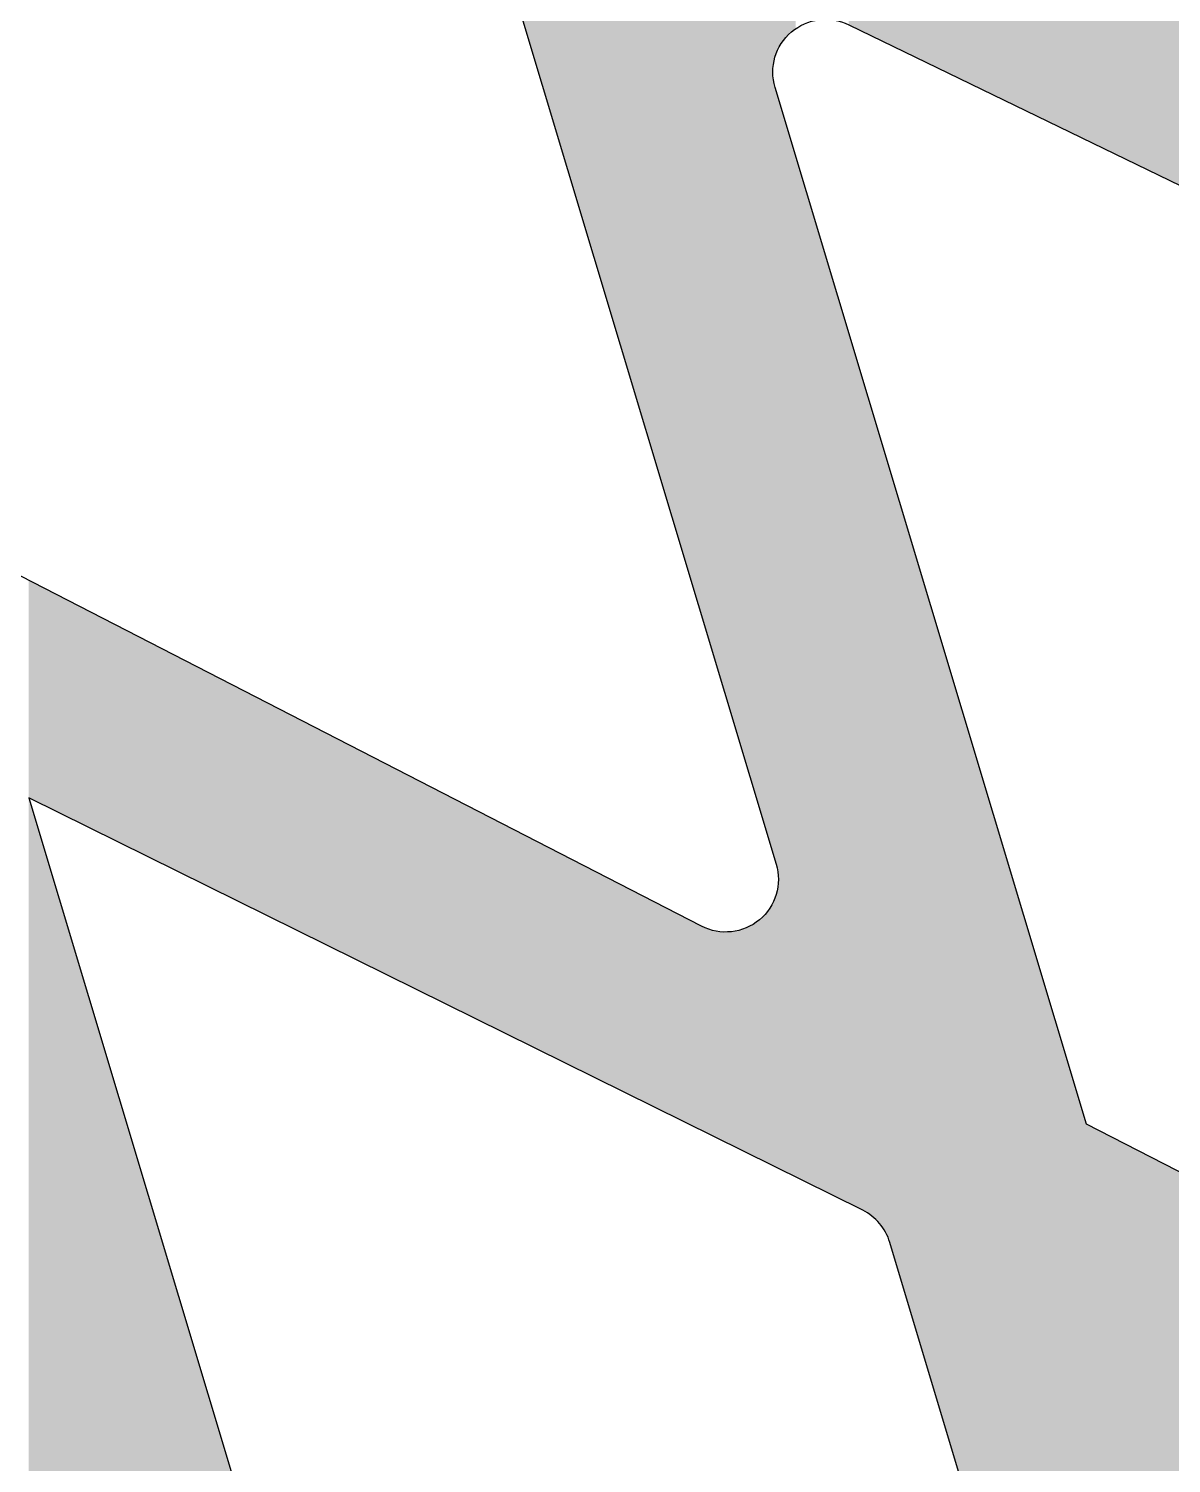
# Model space of a CAD drawing. Extents: x 181 to 485, y 440 to 775.
# Drawn here: x 257.2 to 300.5, y 508.9 to 563.2 of the extents above; entities that cross this region are included whole.
import ezdxf

# ---------------------------------------------------------------- set-up
doc = ezdxf.new("R2010")
doc.units = 0
doc.layers.add('LAYER_01', color=7, linetype='CONTINUOUS')

# ---------------------------------------------------------------- blocks, each defined once
blk = doc.blocks.new('*U1')
at = {"layer": 'LAYER_01', "linetype": 'CONTINUOUS'}
for points in [[(274.088, 569.546), (274.088, 598.832), (280.533, 548.088)], [(280.533, 548.088), (274.088, 598.832), (280.533, 577.374)], [(280.533, 548.088), (280.533, 577.374), (280.548, 548.038)], [(280.548, 548.038), (280.533, 577.374), (280.548, 577.326)], [(280.548, 548.038), (280.548, 577.326), (280.565, 547.983)], [(280.565, 547.983), (280.548, 577.326), (280.565, 577.278)], [(280.565, 547.983), (280.565, 577.278), (280.583, 547.924)], [(280.583, 547.924), (280.565, 577.278), (280.583, 577.23)], [(280.583, 547.924), (280.583, 577.23), (280.602, 547.86)], [(280.602, 547.86), (280.583, 577.23), (280.602, 577.182)], [(280.602, 547.86), (280.602, 577.182), (280.622, 547.792)], [(280.622, 547.792), (280.602, 577.182), (280.622, 577.135)], [(280.622, 547.792), (280.622, 577.135), (280.644, 547.72)], [(280.644, 547.72), (280.622, 577.135), (280.644, 577.088)], [(280.644, 547.72), (280.644, 577.088), (280.667, 547.644)], [(280.667, 547.644), (280.644, 577.088), (280.667, 577.041)], [(280.667, 547.644), (280.667, 577.041), (280.691, 547.563)], [(280.691, 547.563), (280.667, 577.041), (280.691, 576.995)], [(280.691, 547.563), (280.691, 576.995), (280.716, 547.478)], [(280.716, 547.478), (280.691, 576.995), (280.716, 576.95)], [(280.716, 547.478), (280.716, 576.95), (280.743, 547.389)], [(280.743, 547.389), (280.716, 576.95), (280.743, 576.905)], [(280.743, 547.389), (280.743, 576.905), (280.771, 547.296)], [(280.771, 547.296), (280.743, 576.905), (280.771, 576.86)], [(280.771, 547.296), (280.771, 576.86), (280.8, 547.198)], [(280.8, 547.198), (280.771, 576.86), (280.8, 576.817)], [(280.8, 547.198), (280.8, 576.817), (280.831, 547.097)], [(280.831, 547.097), (280.8, 576.817), (280.831, 576.774)], [(280.831, 547.097), (280.831, 576.774), (280.862, 546.992)], [(280.862, 546.992), (280.831, 576.774), (280.862, 576.732)], [(280.862, 546.992), (280.862, 576.732), (280.895, 546.884)], [(280.895, 546.884), (280.862, 576.732), (280.895, 576.69)], [(280.895, 546.884), (280.895, 576.69), (280.929, 546.771)], [(280.929, 546.771), (280.895, 576.69), (280.929, 576.65)], [(280.929, 546.771), (280.929, 576.65), (280.964, 546.655)], [(280.964, 546.655), (280.929, 576.65), (280.964, 576.61)], [(280.964, 546.655), (280.964, 576.61), (280.999, 546.536)], [(280.999, 546.536), (280.964, 576.61), (280.999, 576.571)], [(280.999, 546.536), (280.999, 576.571), (281.036, 546.414)], [(281.036, 546.414), (280.999, 576.571), (281.036, 576.534)], [(281.036, 546.414), (281.036, 576.534), (281.074, 546.288)], [(281.074, 546.288), (281.036, 576.534), (281.074, 576.497)], [(281.074, 546.288), (281.074, 576.497), (281.113, 546.159)], [(281.113, 546.159), (281.074, 576.497), (281.113, 576.461)], [(281.113, 546.159), (281.113, 576.461), (281.152, 546.028)], [(281.152, 546.028), (281.113, 576.461), (281.152, 576.427)], [(281.152, 546.028), (281.152, 576.427), (281.192, 545.894)], [(281.192, 545.894), (281.152, 576.427), (281.192, 576.393)], [(281.192, 545.894), (281.192, 576.393), (281.233, 545.757)], [(281.233, 545.757), (281.192, 576.393), (281.233, 576.361)], [(281.233, 545.757), (281.233, 576.361), (281.275, 545.618)], [(281.275, 545.618), (281.233, 576.361), (281.275, 576.33)], [(281.275, 545.618), (281.275, 576.33), (281.318, 545.477)], [(281.318, 545.477), (281.275, 576.33), (281.318, 576.3)], [(281.318, 545.477), (281.318, 576.3), (281.361, 545.333)], [(281.361, 545.333), (281.318, 576.3), (281.361, 576.271)], [(281.361, 545.333), (281.361, 576.271), (281.404, 545.188)], [(281.404, 545.188), (281.361, 576.271), (281.404, 576.244)], [(281.404, 545.188), (281.404, 576.244), (281.448, 545.041)], [(281.448, 545.041), (281.404, 576.244), (281.448, 576.218)], [(281.448, 545.041), (281.448, 576.218), (281.493, 544.893)], [(281.493, 544.893), (281.448, 576.218), (281.493, 576.193)], [(281.493, 544.893), (281.493, 576.193), (281.538, 544.743)], [(281.538, 544.743), (281.493, 576.193), (281.538, 576.169)], [(281.538, 544.743), (281.538, 576.169), (281.583, 544.592)], [(281.583, 544.592), (281.538, 576.169), (281.583, 576.146)], [(281.583, 544.592), (281.583, 576.146), (285.36, 532.019)], [(285.36, 532.019), (281.583, 576.146), (285.36, 574.334)], [(285.36, 561.582), (285.36, 574.334), (285.36, 561.618)], [(285.36, 561.618), (285.36, 574.334), (285.36, 574.334)], [(285.36, 561.618), (285.36, 574.334), (285.36, 561.655)], [(285.36, 561.655), (285.36, 574.334), (285.36, 574.334)], [(285.36, 561.655), (285.36, 574.334), (285.362, 561.691)], [(285.362, 561.691), (285.36, 574.334), (285.362, 574.333)], [(285.362, 561.691), (285.362, 574.333), (285.364, 561.728)], [(285.364, 561.728), (285.362, 574.333), (285.364, 574.332)], [(285.364, 561.728), (285.364, 574.332), (285.367, 561.765)], [(285.367, 561.765), (285.364, 574.332), (285.367, 574.331)], [(285.367, 561.765), (285.367, 574.331), (285.37, 561.801)], [(285.37, 561.801), (285.367, 574.331), (285.37, 574.329)], [(285.37, 561.801), (285.37, 574.329), (285.374, 561.838)], [(285.374, 561.838), (285.37, 574.329), (285.374, 574.327)], [(285.374, 561.838), (285.374, 574.327), (285.379, 561.875)], [(285.379, 561.875), (285.374, 574.327), (285.379, 574.325)], [(285.379, 561.875), (285.379, 574.325), (285.384, 561.911)], [(285.384, 561.911), (285.379, 574.325), (285.384, 574.322)], [(285.384, 561.911), (285.384, 574.322), (285.39, 561.948)], [(285.39, 561.948), (285.384, 574.322), (285.39, 574.319)], [(285.39, 561.948), (285.39, 574.319), (285.397, 561.984)], [(285.397, 561.984), (285.39, 574.319), (285.397, 574.316)], [(285.397, 561.984), (285.397, 574.316), (285.405, 562.021)], [(285.405, 562.021), (285.397, 574.316), (285.405, 574.313)], [(285.405, 562.021), (285.405, 574.313), (285.413, 562.057)], [(285.413, 562.057), (285.405, 574.313), (285.413, 574.309)], [(285.413, 562.057), (285.413, 574.309), (285.422, 562.093)], [(285.422, 562.093), (285.413, 574.309), (285.422, 574.304)], [(285.422, 562.093), (285.422, 574.304), (285.431, 562.129)], [(285.431, 562.129), (285.422, 574.304), (285.431, 574.3)], [(285.431, 562.129), (285.431, 574.3), (285.441, 562.165)], [(285.441, 562.165), (285.431, 574.3), (285.441, 574.295)], [(285.441, 562.165), (285.441, 574.295), (285.452, 562.2)], [(285.452, 562.2), (285.441, 574.295), (285.452, 574.29)], [(285.452, 562.2), (285.452, 574.29), (285.464, 562.236)], [(285.464, 562.236), (285.452, 574.29), (285.464, 574.284)], [(285.464, 562.236), (285.464, 574.284), (285.476, 562.271)], [(285.476, 562.271), (285.464, 574.284), (285.476, 574.278)], [(285.476, 562.271), (285.476, 574.278), (285.489, 562.306)], [(285.489, 562.306), (285.476, 574.278), (285.489, 574.272)], [(285.489, 562.306), (285.489, 574.272), (285.502, 562.34)], [(285.502, 562.34), (285.489, 574.272), (285.502, 574.266)], [(285.502, 562.34), (285.502, 574.266), (285.516, 562.375)], [(285.516, 562.375), (285.502, 574.266), (285.516, 574.259)], [(285.516, 562.375), (285.516, 574.259), (285.531, 562.409)], [(285.531, 562.409), (285.516, 574.259), (285.531, 574.252)], [(285.531, 562.409), (285.531, 574.252), (285.546, 562.443)], [(285.546, 562.443), (285.531, 574.252), (285.546, 574.245)], [(285.546, 562.443), (285.546, 574.245), (285.562, 562.476)], [(285.562, 562.476), (285.546, 574.245), (285.562, 574.237)], [(285.562, 562.476), (285.562, 574.237), (285.579, 562.509)], [(285.579, 562.509), (285.562, 574.237), (285.579, 574.229)], [(285.579, 562.509), (285.579, 574.229), (285.596, 562.542)], [(285.596, 562.542), (285.579, 574.229), (285.596, 574.221)], [(285.596, 562.542), (285.596, 574.221), (285.613, 562.574)], [(285.613, 562.574), (285.596, 574.221), (285.613, 574.212)], [(285.613, 562.574), (285.613, 574.212), (285.632, 562.606)], [(285.632, 562.606), (285.613, 574.212), (285.632, 574.204)], [(285.632, 562.606), (285.632, 574.204), (285.65, 562.637)], [(285.65, 562.637), (285.632, 574.204), (285.65, 574.195)], [(285.65, 562.637), (285.65, 574.195), (285.67, 562.668)], [(285.67, 562.668), (285.65, 574.195), (285.67, 574.186)], [(285.67, 562.668), (285.67, 574.186), (285.689, 562.699)], [(285.689, 562.699), (285.67, 574.186), (285.689, 574.176)], [(285.689, 562.699), (285.689, 574.176), (285.71, 562.729)], [(285.71, 562.729), (285.689, 574.176), (285.71, 574.166)], [(285.71, 562.729), (285.71, 574.166), (285.73, 562.759)], [(285.73, 562.759), (285.71, 574.166), (285.73, 574.156)], [(285.73, 562.759), (285.73, 574.156), (285.752, 562.788)], [(285.752, 562.788), (285.73, 574.156), (285.752, 574.146)], [(285.752, 562.788), (285.752, 574.146), (285.773, 562.817)], [(285.773, 562.817), (285.752, 574.146), (285.773, 574.136)], [(285.773, 562.817), (285.773, 574.136), (285.795, 562.845)], [(285.795, 562.845), (285.773, 574.136), (285.795, 574.125)], [(285.795, 562.845), (285.795, 574.125), (285.818, 562.873)], [(285.818, 562.873), (285.795, 574.125), (285.818, 574.114)], [(285.818, 562.873), (285.818, 574.114), (285.841, 562.9)], [(285.841, 562.9), (285.818, 574.114), (285.841, 574.103)], [(285.841, 562.9), (285.841, 574.103), (285.864, 562.927)], [(285.864, 562.927), (285.841, 574.103), (285.864, 574.092)], [(285.864, 562.927), (285.864, 574.092), (285.888, 562.953)], [(285.888, 562.953), (285.864, 574.092), (285.888, 574.081)], [(285.888, 562.953), (285.888, 574.081), (285.912, 562.979)], [(285.912, 562.979), (285.888, 574.081), (285.912, 574.069)], [(285.912, 562.979), (285.912, 574.069), (285.936, 563.004)], [(285.936, 563.004), (285.912, 574.069), (285.936, 574.057)], [(285.936, 563.004), (285.936, 574.057), (285.961, 563.029)], [(285.961, 563.029), (285.936, 574.057), (285.961, 574.046)], [(285.961, 563.029), (285.961, 574.046), (286.012, 563.076)], [(286.012, 563.076), (285.961, 574.046), (286.012, 574.021)], [(286.012, 563.076), (286.012, 574.021), (286.063, 563.122)], [(286.063, 563.122), (286.012, 574.021), (286.063, 573.997)], [(286.063, 563.122), (286.063, 573.997), (286.116, 563.165)], [(286.116, 563.165), (286.063, 573.997), (286.116, 573.971)], [(286.116, 563.165), (286.116, 573.971), (286.171, 563.208)], [(286.171, 563.208), (286.116, 573.971), (286.171, 573.945)], [(286.171, 563.208), (286.171, 573.945), (286.199, 563.228)], [(286.199, 563.228), (286.171, 573.945), (286.199, 573.931)], [(286.199, 563.228), (286.199, 573.931), (286.228, 563.248)], [(288.233, 563.398), (288.233, 572.955), (310.899, 552.396)], [(310.899, 552.396), (288.233, 572.955), (310.899, 562.078)], [(285.36, 532.019), (285.36, 561.582), (285.36, 532.017)], [(285.36, 532.017), (285.36, 561.582), (285.36, 561.545)], [(285.36, 532.017), (285.36, 561.545), (285.362, 532.012)], [(285.362, 532.012), (285.36, 561.545), (285.362, 561.509)], [(285.362, 532.012), (285.362, 561.509), (285.364, 532.006)], [(285.364, 532.006), (285.362, 561.509), (285.364, 561.473)], [(285.364, 532.006), (285.364, 561.473), (285.366, 531.997)], [(285.366, 531.997), (285.364, 561.473), (285.366, 561.437)], [(285.366, 531.997), (285.366, 561.437), (285.369, 531.987)], [(285.369, 531.987), (285.366, 561.437), (285.369, 561.401)], [(285.369, 531.987), (285.369, 561.401), (285.373, 531.974)], [(285.373, 531.974), (285.369, 561.401), (285.373, 561.366)], [(285.373, 531.974), (285.373, 561.366), (285.378, 531.959)], [(285.378, 531.959), (285.373, 561.366), (285.378, 561.33)], [(285.378, 531.959), (285.378, 561.33), (285.383, 531.942)], [(285.383, 531.942), (285.378, 561.33), (285.383, 561.295)], [(285.383, 531.942), (285.383, 561.295), (285.389, 531.923)], [(285.389, 531.923), (285.383, 561.295), (285.389, 561.26)], [(285.389, 531.923), (285.389, 561.26), (285.395, 531.902)], [(285.395, 531.902), (285.389, 561.26), (285.395, 561.226)], [(285.395, 531.902), (285.395, 561.226), (285.402, 531.879)], [(285.402, 531.879), (285.395, 561.226), (285.402, 561.191)], [(285.402, 531.879), (285.402, 561.191), (285.409, 531.855)], [(285.409, 531.855), (285.402, 561.191), (285.409, 561.157)], [(285.409, 531.855), (285.409, 561.157), (285.426, 531.8)], [(285.426, 531.8), (285.409, 561.157), (285.426, 561.09)], [(285.426, 531.8), (285.426, 561.09), (285.444, 531.738)], [(285.444, 531.738), (285.426, 561.09), (285.444, 561.024)], [(285.444, 531.738), (285.444, 561.024), (285.487, 531.595)], [(285.487, 531.595), (285.444, 561.024), (285.487, 560.881)], [(285.487, 531.595), (285.487, 560.881), (285.506, 531.528)], [(285.506, 531.528), (285.487, 560.881), (285.506, 560.818)], [(285.506, 531.528), (285.506, 560.818), (285.515, 531.494)], [(285.515, 531.494), (285.506, 560.818), (285.515, 560.79)], [(285.515, 531.494), (285.515, 560.79), (285.523, 531.46)], [(285.523, 531.46), (285.515, 560.79), (285.523, 560.763)], [(285.523, 531.46), (285.523, 560.763), (285.53, 531.426)], [(285.53, 531.426), (285.523, 560.763), (285.53, 560.738)], [(285.53, 531.426), (285.53, 560.738), (285.537, 531.391)], [(285.537, 531.391), (285.53, 560.738), (285.537, 560.715)], [(285.537, 531.391), (285.537, 560.715), (285.543, 531.356)], [(285.543, 531.356), (285.537, 560.715), (285.543, 560.694)], [(285.543, 531.356), (285.543, 560.694), (285.549, 531.321)], [(285.549, 531.321), (285.543, 560.694), (285.549, 560.675)], [(285.549, 531.321), (285.549, 560.675), (285.554, 531.285)], [(285.554, 531.285), (285.549, 560.675), (285.554, 560.658)], [(285.554, 531.285), (285.554, 560.658), (285.558, 531.249)], [(285.558, 531.249), (285.554, 560.658), (285.558, 560.643)], [(285.558, 531.249), (285.558, 560.643), (285.562, 531.214)], [(285.562, 531.214), (285.558, 560.643), (285.562, 560.631)], [(285.562, 531.214), (285.562, 560.631), (285.565, 531.177)], [(285.565, 531.177), (285.562, 560.631), (285.565, 560.62)], [(285.565, 531.177), (285.565, 560.62), (285.568, 531.141)], [(285.568, 531.141), (285.565, 560.62), (285.568, 560.612)], [(285.568, 531.141), (285.568, 560.612), (285.57, 531.105)], [(285.57, 531.105), (285.568, 560.612), (285.57, 560.605)], [(285.57, 531.105), (285.57, 560.605), (285.571, 531.068)], [(285.571, 531.068), (285.57, 560.605), (285.571, 560.601)], [(285.571, 531.068), (285.571, 560.601), (285.572, 531.031)], [(285.572, 531.031), (285.571, 560.601), (285.572, 560.599)], [(285.572, 520.057), (285.572, 560.599), (288.763, 518.479)], [(288.763, 518.479), (285.572, 560.599), (288.763, 549.974)], [(288.763, 518.479), (288.763, 549.974), (288.808, 518.457)], [(288.808, 518.457), (288.763, 549.974), (288.808, 549.826)], [(288.808, 518.457), (288.808, 549.826), (288.852, 518.433)], [(288.852, 518.433), (288.808, 549.826), (288.852, 549.679)], [(288.852, 518.433), (288.852, 549.679), (288.896, 518.408)], [(288.896, 518.408), (288.852, 549.679), (288.896, 549.533)], [(288.896, 518.408), (288.896, 549.533), (288.939, 518.381)], [(288.939, 518.381), (288.896, 549.533), (288.939, 549.389)], [(288.939, 518.381), (288.939, 549.389), (288.982, 518.354)], [(288.982, 518.354), (288.939, 549.389), (288.982, 549.247)], [(288.982, 518.354), (288.982, 549.247), (289.024, 518.325)], [(289.024, 518.325), (288.982, 549.247), (289.024, 549.107)], [(289.024, 518.325), (289.024, 549.107), (289.065, 518.295)], [(289.065, 518.295), (289.024, 549.107), (289.065, 548.968)], [(289.065, 518.295), (289.065, 548.968), (289.106, 518.264)], [(289.106, 518.264), (289.065, 548.968), (289.106, 548.832)], [(289.106, 518.264), (289.106, 548.832), (289.146, 518.232)], [(289.146, 518.232), (289.106, 548.832), (289.146, 548.698)], [(289.146, 518.232), (289.146, 548.698), (289.186, 518.199)], [(289.186, 518.199), (289.146, 548.698), (289.186, 548.567)], [(289.186, 518.199), (289.186, 548.567), (289.224, 518.164)], [(289.224, 518.164), (289.186, 548.567), (289.224, 548.438)], [(289.224, 518.164), (289.224, 548.438), (289.262, 518.129)], [(289.262, 518.129), (289.224, 548.438), (289.262, 548.312)], [(289.262, 518.129), (289.262, 548.312), (289.299, 518.093)], [(289.299, 518.093), (289.262, 548.312), (289.299, 548.189)], [(289.299, 518.093), (289.299, 548.189), (289.335, 518.055)], [(289.335, 518.055), (289.299, 548.189), (289.335, 548.07)], [(289.335, 518.055), (289.335, 548.07), (289.37, 518.017)], [(289.37, 518.017), (289.335, 548.07), (289.37, 547.953)], [(289.37, 518.017), (289.37, 547.953), (289.404, 517.978)], [(289.404, 517.978), (289.37, 547.953), (289.404, 547.839)], [(289.404, 517.978), (289.404, 547.839), (289.437, 517.937)], [(289.437, 517.937), (289.404, 547.839), (289.437, 547.729)], [(289.437, 517.937), (289.437, 547.729), (289.469, 517.896)], [(289.469, 517.896), (289.437, 547.729), (289.469, 547.623)], [(289.469, 517.896), (289.469, 547.623), (289.5, 517.855)], [(289.5, 517.855), (289.469, 547.623), (289.5, 547.52)], [(289.5, 517.855), (289.5, 547.52), (289.53, 517.812)], [(289.53, 517.812), (289.5, 547.52), (289.53, 547.421)], [(289.53, 517.812), (289.53, 547.421), (289.558, 517.769)], [(289.558, 517.769), (289.53, 547.421), (289.558, 547.326)], [(289.558, 517.769), (289.558, 547.326), (289.586, 517.725)], [(289.586, 517.725), (289.558, 547.326), (289.586, 547.235)], [(289.586, 517.725), (289.586, 547.235), (289.612, 517.681)], [(289.612, 517.681), (289.586, 547.235), (289.612, 547.147)], [(289.612, 517.681), (289.612, 547.147), (289.637, 517.636)], [(289.637, 517.636), (289.612, 547.147), (289.637, 547.064)], [(289.637, 517.636), (289.637, 547.064), (289.661, 517.59)], [(289.661, 517.59), (289.637, 547.064), (289.661, 546.985)], [(289.661, 517.59), (289.661, 546.985), (289.683, 517.544)], [(289.683, 517.544), (289.661, 546.985), (289.683, 546.91)], [(289.683, 517.544), (289.683, 546.91), (289.705, 517.498)], [(289.705, 517.498), (289.683, 546.91), (289.705, 546.839)], [(289.705, 517.498), (289.705, 546.839), (289.725, 517.451)], [(289.725, 517.451), (289.705, 546.839), (289.725, 546.772)], [(289.725, 517.451), (289.725, 546.772), (289.744, 517.404)], [(289.744, 517.404), (289.725, 546.772), (289.744, 546.71)], [(289.744, 517.404), (289.744, 546.71), (289.761, 517.357)], [(289.761, 517.357), (289.744, 546.71), (289.761, 546.652)], [(289.761, 517.357), (289.761, 546.652), (289.777, 517.309)], [(289.777, 517.309), (289.761, 546.652), (289.777, 546.598)], [(289.777, 517.309), (289.777, 546.598), (289.792, 517.262)], [(289.792, 517.262), (289.777, 546.598), (289.792, 546.548)], [(289.792, 517.262), (289.792, 546.548), (297.242, 492.458)], [(297.242, 492.458), (289.792, 546.548), (297.242, 521.744)], [(257.166, 502.08), (257.166, 542.343), (257.174, 502.08)], [(257.174, 502.08), (257.166, 542.343), (257.174, 542.339)], [(257.174, 534.098), (257.174, 542.339), (282.657, 521.498)], [(282.657, 521.498), (257.174, 542.339), (282.657, 529.241)], [(257.174, 502.08), (257.174, 534.098), (257.205, 502.081)], [(257.205, 502.081), (257.174, 534.098), (257.205, 533.993)], [(257.205, 502.081), (257.205, 533.993), (257.245, 502.082)], [(257.245, 502.082), (257.205, 533.993), (257.245, 533.862)], [(257.245, 502.082), (257.245, 533.862), (257.284, 502.085)], [(257.284, 502.085), (257.245, 533.862), (257.284, 533.731)], [(257.284, 502.085), (257.284, 533.731), (257.323, 502.088)], [(257.323, 502.088), (257.284, 533.731), (257.323, 533.601)], [(257.323, 502.088), (257.323, 533.601), (257.362, 502.092)], [(257.362, 502.092), (257.323, 533.601), (257.362, 533.471)], [(257.362, 502.092), (257.362, 533.471), (261.459, 502.552)], [(261.459, 502.552), (257.362, 533.471), (261.459, 519.83)], [(285.516, 520.085), (285.507, 530.515), (285.516, 530.551)], [(285.525, 520.081), (285.516, 530.551), (285.525, 530.588)], [(285.516, 520.085), (285.516, 530.551), (285.525, 520.081)], [(285.532, 520.077), (285.525, 530.588), (285.532, 530.625)], [(285.525, 520.081), (285.525, 530.588), (285.532, 520.077)], [(285.539, 520.073), (285.532, 530.625), (285.539, 530.662)], [(285.532, 520.077), (285.532, 530.625), (285.539, 520.073)], [(285.546, 520.07), (285.539, 530.662), (285.546, 530.699)], [(285.539, 520.073), (285.539, 530.662), (285.546, 520.07)], [(285.551, 520.067), (285.546, 530.699), (285.551, 530.736)], [(285.546, 520.07), (285.546, 530.699), (285.551, 520.067)], [(285.556, 520.065), (285.551, 530.736), (285.556, 530.773)], [(285.551, 520.067), (285.551, 530.736), (285.556, 520.065)], [(285.561, 520.063), (285.556, 530.773), (285.561, 530.81)], [(285.556, 520.065), (285.556, 530.773), (285.561, 520.063)], [(285.564, 520.061), (285.561, 530.81), (285.564, 530.847)], [(285.561, 520.063), (285.561, 530.81), (285.564, 520.061)], [(285.567, 520.06), (285.564, 530.847), (285.567, 530.884)], [(285.564, 520.061), (285.564, 530.847), (285.567, 520.06)], [(285.569, 520.058), (285.567, 530.884), (285.569, 530.921)], [(285.567, 520.06), (285.567, 530.884), (285.569, 520.058)], [(285.571, 520.058), (285.569, 530.921), (285.571, 530.958)], [(285.569, 520.058), (285.569, 530.921), (285.571, 520.058)], [(285.572, 520.057), (285.571, 530.958), (285.572, 530.995)], [(285.571, 520.058), (285.571, 530.958), (285.572, 520.057)], [(285.572, 520.057), (285.572, 530.995), (285.572, 531.031)], [(285.572, 520.057), (285.572, 530.995), (285.572, 520.057)], [(285.292, 520.196), (285.272, 529.967), (285.292, 529.999)], [(285.31, 520.187), (285.292, 529.999), (285.31, 530.031)], [(285.292, 520.196), (285.292, 529.999), (285.31, 520.187)], [(285.328, 520.178), (285.31, 530.031), (285.328, 530.063)], [(285.31, 520.187), (285.31, 530.031), (285.328, 520.178)], [(285.346, 520.169), (285.328, 530.063), (285.346, 530.096)], [(285.328, 520.178), (285.328, 530.063), (285.346, 520.169)], [(285.363, 520.161), (285.346, 530.096), (285.363, 530.129)], [(285.346, 520.169), (285.346, 530.096), (285.363, 520.161)], [(285.379, 520.153), (285.363, 530.129), (285.379, 530.163)], [(285.363, 520.161), (285.363, 530.129), (285.379, 520.153)], [(285.395, 520.145), (285.379, 530.163), (285.395, 530.197)], [(285.379, 520.153), (285.379, 530.163), (285.395, 520.145)], [(285.41, 520.137), (285.395, 530.197), (285.41, 530.231)], [(285.395, 520.145), (285.395, 530.197), (285.41, 520.137)], [(285.424, 520.13), (285.41, 530.231), (285.424, 530.266)], [(285.41, 520.137), (285.41, 530.231), (285.424, 520.13)], [(285.438, 520.123), (285.424, 530.266), (285.438, 530.3)], [(285.424, 520.13), (285.424, 530.266), (285.438, 520.123)], [(285.451, 520.117), (285.438, 530.3), (285.451, 530.336)], [(285.438, 520.123), (285.438, 530.3), (285.451, 520.117)], [(285.464, 520.111), (285.451, 530.336), (285.464, 530.371)], [(285.451, 520.117), (285.451, 530.336), (285.464, 520.111)], [(285.476, 520.105), (285.464, 530.371), (285.476, 530.407)], [(285.464, 520.111), (285.464, 530.371), (285.476, 520.105)], [(285.487, 520.099), (285.476, 530.407), (285.487, 530.443)], [(285.476, 520.105), (285.476, 530.407), (285.487, 520.099)], [(285.497, 520.094), (285.487, 530.443), (285.497, 530.479)], [(285.487, 520.099), (285.487, 530.443), (285.497, 520.094)], [(285.507, 520.089), (285.497, 530.479), (285.507, 530.515)], [(285.497, 520.094), (285.497, 530.479), (285.507, 520.089)], [(285.507, 520.089), (285.507, 530.515), (285.516, 520.085)], [(284.797, 520.44), (284.769, 529.417), (284.797, 529.439)], [(284.851, 520.414), (284.797, 529.439), (284.851, 529.482)], [(284.797, 520.44), (284.797, 529.439), (284.851, 520.414)], [(284.903, 520.388), (284.851, 529.482), (284.903, 529.527)], [(284.851, 520.414), (284.851, 529.482), (284.903, 520.388)], [(284.929, 520.375), (284.903, 529.527), (284.929, 529.551)], [(284.903, 520.388), (284.903, 529.527), (284.929, 520.375)], [(284.955, 520.362), (284.929, 529.551), (284.955, 529.575)], [(284.929, 520.375), (284.929, 529.551), (284.955, 520.362)], [(284.98, 520.35), (284.955, 529.575), (284.98, 529.599)], [(284.955, 520.362), (284.955, 529.575), (284.98, 520.35)], [(285.005, 520.338), (284.98, 529.599), (285.005, 529.624)], [(284.98, 520.35), (284.98, 529.599), (285.005, 520.338)], [(285.029, 520.325), (285.005, 529.624), (285.029, 529.65)], [(285.005, 520.338), (285.005, 529.624), (285.029, 520.325)], [(285.054, 520.313), (285.029, 529.65), (285.054, 529.676)], [(285.029, 520.325), (285.029, 529.65), (285.054, 520.313)], [(285.077, 520.302), (285.054, 529.676), (285.077, 529.703)], [(285.054, 520.313), (285.054, 529.676), (285.077, 520.302)], [(285.101, 520.29), (285.077, 529.703), (285.101, 529.73)], [(285.077, 520.302), (285.077, 529.703), (285.101, 520.29)], [(285.124, 520.279), (285.101, 529.73), (285.124, 529.758)], [(285.101, 520.29), (285.101, 529.73), (285.124, 520.279)], [(285.147, 520.268), (285.124, 529.758), (285.147, 529.787)], [(285.124, 520.279), (285.124, 529.758), (285.147, 520.268)], [(285.169, 520.257), (285.147, 529.787), (285.169, 529.815)], [(285.147, 520.268), (285.147, 529.787), (285.169, 520.257)], [(285.19, 520.246), (285.169, 529.815), (285.19, 529.845)], [(285.169, 520.257), (285.169, 529.815), (285.19, 520.246)], [(285.212, 520.235), (285.19, 529.845), (285.212, 529.875)], [(285.19, 520.246), (285.19, 529.845), (285.212, 520.235)], [(285.232, 520.225), (285.212, 529.875), (285.232, 529.905)], [(285.212, 520.235), (285.212, 529.875), (285.232, 520.225)], [(285.253, 520.215), (285.232, 529.905), (285.253, 529.936)], [(285.232, 520.225), (285.232, 529.905), (285.253, 520.215)], [(285.272, 520.205), (285.253, 529.936), (285.272, 529.967)], [(285.253, 520.215), (285.253, 529.936), (285.272, 520.205)], [(285.272, 520.205), (285.272, 529.967), (285.292, 520.196)], [(282.657, 521.498), (282.657, 529.241), (282.72, 521.467)], [(282.72, 521.467), (282.657, 529.241), (282.72, 529.21)], [(282.72, 521.467), (282.72, 529.21), (282.751, 521.452)], [(282.751, 521.452), (282.72, 529.21), (282.751, 529.195)], [(282.751, 521.452), (282.751, 529.195), (282.783, 521.436)], [(282.783, 521.436), (282.751, 529.195), (282.783, 529.181)], [(282.783, 521.436), (282.783, 529.181), (282.816, 521.42)], [(282.816, 521.42), (282.783, 529.181), (282.816, 529.168)], [(282.816, 521.42), (282.816, 529.168), (282.849, 521.404)], [(282.849, 521.404), (282.816, 529.168), (282.849, 529.155)], [(282.849, 521.404), (282.849, 529.155), (282.882, 521.387)], [(282.882, 521.387), (282.849, 529.155), (282.882, 529.142)], [(282.882, 521.387), (282.882, 529.142), (282.916, 521.37)], [(282.916, 521.37), (282.882, 529.142), (282.916, 529.13)], [(282.916, 521.37), (282.916, 529.13), (282.95, 521.354)], [(282.95, 521.354), (282.916, 529.13), (282.95, 529.119)], [(282.95, 521.354), (282.95, 529.119), (282.984, 521.337)], [(282.984, 521.337), (282.95, 529.119), (282.984, 529.108)], [(282.984, 521.337), (282.984, 529.108), (283.019, 521.32)], [(283.019, 521.32), (282.984, 529.108), (283.019, 529.097)], [(283.019, 521.32), (283.019, 529.097), (283.054, 521.302)], [(283.054, 521.302), (283.019, 529.097), (283.054, 529.088)], [(283.054, 521.302), (283.054, 529.088), (283.089, 521.285)], [(283.089, 521.285), (283.054, 529.088), (283.089, 529.079)], [(283.089, 521.285), (283.089, 529.079), (283.124, 521.267)], [(283.124, 521.267), (283.089, 529.079), (283.124, 529.07)], [(283.124, 521.267), (283.124, 529.07), (283.16, 521.25)], [(283.16, 521.25), (283.124, 529.07), (283.16, 529.062)], [(283.16, 521.25), (283.16, 529.062), (283.196, 521.232)], [(283.196, 521.232), (283.16, 529.062), (283.196, 529.055)], [(283.196, 521.232), (283.196, 529.055), (283.232, 521.214)], [(283.232, 521.214), (283.196, 529.055), (283.232, 529.048)], [(283.232, 521.214), (283.232, 529.048), (283.269, 521.196)], [(283.269, 521.196), (283.232, 529.048), (283.269, 529.043)], [(283.269, 521.196), (283.269, 529.043), (283.305, 521.178)], [(283.305, 521.178), (283.269, 529.043), (283.305, 529.037)], [(283.305, 521.178), (283.305, 529.037), (283.342, 521.16)], [(283.342, 521.16), (283.305, 529.037), (283.342, 529.033)], [(283.342, 521.16), (283.342, 529.033), (283.379, 521.141)], [(283.379, 521.141), (283.342, 529.033), (283.379, 529.029)], [(283.379, 521.141), (283.379, 529.029), (283.416, 521.123)], [(283.416, 521.123), (283.379, 529.029), (283.416, 529.026)], [(283.416, 521.123), (283.416, 529.026), (283.453, 521.105)], [(283.453, 521.105), (283.416, 529.026), (283.453, 529.023)], [(283.453, 521.105), (283.453, 529.023), (283.491, 521.086)], [(283.491, 521.086), (283.453, 529.023), (283.491, 529.021)], [(283.491, 521.086), (283.491, 529.021), (283.528, 521.068)], [(283.528, 521.068), (283.491, 529.021), (283.528, 529.02)], [(283.528, 521.068), (283.528, 529.02), (283.565, 521.049)], [(283.565, 521.049), (283.528, 529.02), (283.565, 529.019)], [(283.603, 521.031), (283.565, 529.019), (283.603, 529.02)], [(283.565, 521.049), (283.565, 529.019), (283.603, 521.031)], [(283.641, 521.012), (283.603, 529.02), (283.641, 529.021)], [(283.603, 521.031), (283.603, 529.02), (283.641, 521.012)], [(283.678, 520.994), (283.641, 529.021), (283.678, 529.022)], [(283.641, 521.012), (283.641, 529.021), (283.678, 520.994)], [(283.716, 520.975), (283.678, 529.022), (283.716, 529.025)], [(283.678, 520.994), (283.678, 529.022), (283.716, 520.975)], [(283.753, 520.957), (283.716, 529.025), (283.753, 529.028)], [(283.716, 520.975), (283.716, 529.025), (283.753, 520.957)], [(283.79, 520.938), (283.753, 529.028), (283.79, 529.031)], [(283.753, 520.957), (283.753, 529.028), (283.79, 520.938)], [(283.828, 520.92), (283.79, 529.031), (283.828, 529.036)], [(283.79, 520.938), (283.79, 529.031), (283.828, 520.92)], [(283.865, 520.901), (283.828, 529.036), (283.865, 529.041)], [(283.828, 520.92), (283.828, 529.036), (283.865, 520.901)], [(283.902, 520.883), (283.865, 529.041), (283.902, 529.047)], [(283.865, 520.901), (283.865, 529.041), (283.902, 520.883)], [(283.939, 520.865), (283.902, 529.047), (283.939, 529.053)], [(283.902, 520.883), (283.902, 529.047), (283.939, 520.865)], [(283.976, 520.846), (283.939, 529.053), (283.976, 529.061)], [(283.939, 520.865), (283.939, 529.053), (283.976, 520.846)], [(284.013, 520.828), (283.976, 529.061), (284.013, 529.069)], [(283.976, 520.846), (283.976, 529.061), (284.013, 520.828)], [(284.049, 520.81), (284.013, 529.069), (284.049, 529.077)], [(284.013, 520.828), (284.013, 529.069), (284.049, 520.81)], [(284.085, 520.792), (284.049, 529.077), (284.085, 529.086)], [(284.049, 520.81), (284.049, 529.077), (284.085, 520.792)], [(284.121, 520.774), (284.085, 529.086), (284.121, 529.096)], [(284.085, 520.792), (284.085, 529.086), (284.121, 520.774)], [(284.157, 520.757), (284.121, 529.096), (284.157, 529.107)], [(284.121, 520.774), (284.121, 529.096), (284.157, 520.757)], [(284.193, 520.739), (284.157, 529.107), (284.193, 529.118)], [(284.157, 520.757), (284.157, 529.107), (284.193, 520.739)], [(284.228, 520.722), (284.193, 529.118), (284.228, 529.13)], [(284.193, 520.739), (284.193, 529.118), (284.228, 520.722)], [(284.263, 520.705), (284.228, 529.13), (284.263, 529.143)], [(284.228, 520.722), (284.228, 529.13), (284.263, 520.705)], [(284.297, 520.687), (284.263, 529.143), (284.297, 529.156)], [(284.263, 520.705), (284.263, 529.143), (284.297, 520.687)], [(284.332, 520.67), (284.297, 529.156), (284.332, 529.169)], [(284.297, 520.687), (284.297, 529.156), (284.332, 520.67)], [(284.365, 520.654), (284.332, 529.169), (284.365, 529.184)], [(284.332, 520.67), (284.332, 529.169), (284.365, 520.654)], [(284.399, 520.637), (284.365, 529.184), (284.399, 529.199)], [(284.365, 520.654), (284.365, 529.184), (284.399, 520.637)], [(284.432, 520.621), (284.399, 529.199), (284.432, 529.214)], [(284.399, 520.637), (284.399, 529.199), (284.432, 520.621)], [(284.465, 520.604), (284.432, 529.214), (284.465, 529.23)], [(284.432, 520.621), (284.432, 529.214), (284.465, 520.604)], [(284.497, 520.588), (284.465, 529.23), (284.497, 529.247)], [(284.465, 520.604), (284.465, 529.23), (284.497, 520.588)], [(284.529, 520.573), (284.497, 529.247), (284.529, 529.264)], [(284.497, 520.588), (284.497, 529.247), (284.529, 520.573)], [(284.561, 520.557), (284.529, 529.264), (284.561, 529.281)], [(284.529, 520.573), (284.529, 529.264), (284.561, 520.557)], [(284.592, 520.542), (284.561, 529.281), (284.592, 529.299)], [(284.561, 520.557), (284.561, 529.281), (284.592, 520.542)], [(284.623, 520.527), (284.592, 529.299), (284.623, 529.318)], [(284.592, 520.542), (284.592, 529.299), (284.623, 520.527)], [(284.653, 520.512), (284.623, 529.318), (284.653, 529.337)], [(284.623, 520.527), (284.623, 529.318), (284.653, 520.512)], [(284.683, 520.497), (284.653, 529.337), (284.683, 529.356)], [(284.653, 520.512), (284.653, 529.337), (284.683, 520.497)], [(284.712, 520.482), (284.683, 529.356), (284.712, 529.376)], [(284.683, 520.497), (284.683, 529.356), (284.712, 520.482)], [(284.741, 520.468), (284.712, 529.376), (284.741, 529.397)], [(284.712, 520.482), (284.712, 529.376), (284.741, 520.468)], [(284.769, 520.454), (284.741, 529.397), (284.769, 529.417)], [(284.741, 520.468), (284.741, 529.397), (284.769, 520.454)], [(284.769, 520.454), (284.769, 529.417), (284.797, 520.44)], [(297.242, 492.458), (297.242, 521.744), (299.858, 483.751)], [(299.858, 483.751), (297.242, 521.744), (299.858, 520.4)], [(299.858, 483.751), (299.858, 520.4), (299.868, 483.717)], [(299.868, 483.717), (299.858, 520.4), (299.868, 520.395)], [(299.868, 483.717), (299.868, 520.395), (299.877, 483.683)], [(299.877, 483.683), (299.868, 520.395), (299.877, 520.39)], [(299.877, 483.683), (299.877, 520.39), (299.886, 483.648)], [(299.886, 483.648), (299.877, 520.39), (299.886, 520.385)], [(299.886, 483.648), (299.886, 520.385), (299.894, 483.613)], [(299.894, 483.613), (299.886, 520.385), (299.894, 520.381)], [(299.894, 483.613), (299.894, 520.381), (299.901, 483.578)], [(299.901, 483.578), (299.894, 520.381), (299.901, 520.377)], [(299.901, 483.578), (299.901, 520.377), (299.908, 483.543)], [(299.908, 483.543), (299.901, 520.377), (299.908, 520.374)], [(299.908, 483.543), (299.908, 520.374), (299.915, 483.507)], [(299.915, 483.507), (299.908, 520.374), (299.915, 520.37)], [(299.915, 483.507), (299.915, 520.37), (299.92, 483.471)], [(299.92, 483.471), (299.915, 520.37), (299.92, 520.368)], [(299.92, 483.471), (299.92, 520.368), (299.925, 483.435)], [(299.925, 483.435), (299.92, 520.368), (299.925, 520.365)], [(299.925, 483.435), (299.925, 520.365), (299.93, 483.398)], [(299.93, 483.398), (299.925, 520.365), (299.93, 520.363)], [(299.93, 483.398), (299.93, 520.363), (299.934, 483.362)], [(299.934, 483.362), (299.93, 520.363), (299.934, 520.361)], [(299.934, 483.362), (299.934, 520.361), (299.937, 483.325)], [(299.937, 483.325), (299.934, 520.361), (299.937, 520.359)], [(299.937, 483.325), (299.937, 520.359), (299.939, 483.288)], [(299.939, 483.288), (299.937, 520.359), (299.939, 520.358)], [(299.939, 483.288), (299.939, 520.358), (299.941, 483.251)], [(299.941, 483.251), (299.939, 520.358), (299.941, 520.357)], [(299.941, 483.251), (299.941, 520.357), (299.942, 483.213)], [(299.942, 483.213), (299.941, 520.357), (299.942, 520.356)], [(299.942, 483.213), (299.942, 520.356), (299.942, 483.176)], [(299.942, 483.176), (299.942, 520.356), (299.942, 520.356)], [(299.942, 477.002), (299.942, 520.356), (301.112, 476.325)], [(301.112, 476.325), (299.942, 520.356), (301.112, 519.755)], [(261.459, 502.552), (261.459, 519.83), (262.504, 499.267)], [(262.504, 499.267), (261.459, 519.83), (262.504, 516.353)], [(262.504, 499.267), (262.504, 516.353), (262.518, 499.224)], [(262.518, 499.224), (262.504, 516.353), (262.518, 516.305)], [(262.518, 499.224), (262.518, 516.305), (262.533, 499.181)], [(262.533, 499.181), (262.518, 516.305), (262.533, 516.255)], [(262.533, 499.181), (262.533, 516.255), (262.55, 499.138)], [(262.55, 499.138), (262.533, 516.255), (262.55, 516.201)], [(262.55, 499.138), (262.55, 516.201), (262.567, 499.096)], [(262.567, 499.096), (262.55, 516.201), (262.567, 516.143)], [(262.567, 499.096), (262.567, 516.143), (262.585, 499.054)], [(262.585, 499.054), (262.567, 516.143), (262.585, 516.082)], [(262.585, 499.054), (262.585, 516.082), (262.604, 499.012)], [(262.604, 499.012), (262.585, 516.082), (262.604, 516.018)], [(262.604, 499.012), (262.604, 516.018), (262.625, 498.971)], [(262.625, 498.971), (262.604, 516.018), (262.625, 515.95)], [(262.625, 498.971), (262.625, 515.95), (262.646, 498.93)], [(262.646, 498.93), (262.625, 515.95), (262.646, 515.879)], [(262.646, 498.93), (262.646, 515.879), (262.668, 498.889)], [(262.668, 498.889), (262.646, 515.879), (262.668, 515.805)], [(262.668, 498.889), (262.668, 515.805), (262.692, 498.849)], [(262.692, 498.849), (262.668, 515.805), (262.692, 515.728)], [(262.692, 498.849), (262.692, 515.728), (262.716, 498.809)], [(262.716, 498.809), (262.692, 515.728), (262.716, 515.647)], [(262.716, 498.809), (262.716, 515.647), (262.741, 498.77)], [(262.741, 498.77), (262.716, 515.647), (262.741, 515.563)], [(262.741, 498.77), (262.741, 515.563), (262.767, 498.732)], [(262.767, 498.732), (262.741, 515.563), (262.767, 515.476)], [(262.767, 498.732), (262.767, 515.476), (262.794, 498.694)], [(262.794, 498.694), (262.767, 515.476), (262.794, 515.386)], [(262.794, 498.694), (262.794, 515.386), (262.822, 498.656)], [(262.822, 498.656), (262.794, 515.386), (262.822, 515.293)], [(262.822, 498.656), (262.822, 515.293), (262.851, 498.62)], [(262.851, 498.62), (262.822, 515.293), (262.851, 515.197)], [(262.851, 498.62), (262.851, 515.197), (262.881, 498.584)], [(262.881, 498.584), (262.851, 515.197), (262.881, 515.098)], [(262.881, 498.584), (262.881, 515.098), (262.911, 498.548)], [(262.911, 498.548), (262.881, 515.098), (262.911, 514.997)], [(262.911, 498.548), (262.911, 514.997), (262.943, 498.514)], [(262.943, 498.514), (262.911, 514.997), (262.943, 514.892)], [(262.943, 498.514), (262.943, 514.892), (262.975, 498.48)], [(262.975, 498.48), (262.943, 514.892), (262.975, 514.786)], [(262.975, 498.48), (262.975, 514.786), (263.007, 498.447)], [(263.007, 498.447), (262.975, 514.786), (263.007, 514.676)], [(263.007, 498.447), (263.007, 514.676), (263.041, 498.415)], [(263.041, 498.415), (263.007, 514.676), (263.041, 514.565)], [(263.041, 498.415), (263.041, 514.565), (263.075, 498.383)], [(263.075, 498.383), (263.041, 514.565), (263.075, 514.451)], [(263.075, 498.383), (263.075, 514.451), (263.11, 498.353)], [(263.11, 498.353), (263.075, 514.451), (263.11, 514.335)], [(263.11, 498.353), (263.11, 514.335), (263.145, 498.323)], [(263.145, 498.323), (263.11, 514.335), (263.145, 514.217)], [(263.145, 498.323), (263.145, 514.217), (263.182, 498.294)], [(263.182, 498.294), (263.145, 514.217), (263.182, 514.097)], [(263.182, 498.294), (263.182, 514.097), (263.218, 498.266)], [(263.218, 498.266), (263.182, 514.097), (263.218, 513.975)], [(263.218, 498.266), (263.218, 513.975), (263.255, 498.24)], [(263.255, 498.24), (263.218, 513.975), (263.255, 513.851)], [(263.255, 498.24), (263.255, 513.851), (263.293, 498.214)], [(263.293, 498.214), (263.255, 513.851), (263.293, 513.726)], [(263.293, 498.214), (263.293, 513.726), (263.331, 498.189)], [(263.331, 498.189), (263.293, 513.726), (263.331, 513.599)], [(263.331, 498.189), (263.331, 513.599), (263.369, 498.165)], [(263.369, 498.165), (263.331, 513.599), (263.369, 513.471)], [(263.369, 498.165), (263.369, 513.471), (263.408, 498.141)], [(263.408, 498.141), (263.369, 513.471), (263.408, 513.342)], [(263.408, 498.141), (263.408, 513.342), (267.822, 495.588)], [(267.822, 495.588), (263.408, 513.342), (267.822, 498.647)]]:
    blk.add_solid(points, dxfattribs=at)

msp = doc.modelspace()

# ---------------------------------------------------------------- linework, layer by layer
at = {"layer": 'LAYER_01'}
for p, q in [((274.088, 569.546), (285.487, 531.595)), ((288.233, 563.398), (317.051, 549.41)), ((297.242, 521.744), (285.444, 561.024)), ((282.657, 529.241), (255.003, 543.455)), ((288.763, 518.479), (257.174, 534.098)), ((257.174, 534.098), (267.822, 498.647)), ((325.777, 507.077), (297.242, 521.744)), ((299.858, 483.751), (289.792, 517.262))]:
    msp.add_line(p, q, dxfattribs=at)
at = {"layer": 'LAYER_01', "extrusion": (0, 0, -1)}
for centre, start, end in [((-287.36, 561.599), 343.2817, 115.891), ((-283.572, 531.019), 163.2817, 297.2033)]:
    msp.add_arc(centre, 2, start, end, dxfattribs=at)
at = {"layer": 'LAYER_01'}
msp.add_arc((287.877, 516.686), 2, 16.7183, 63.6909, dxfattribs=at)

# ---------------------------------------------------------------- block references
msp.add_blockref('*U1', (0, 0), dxfattribs=at)

doc.saveas('drawing.dxf')
